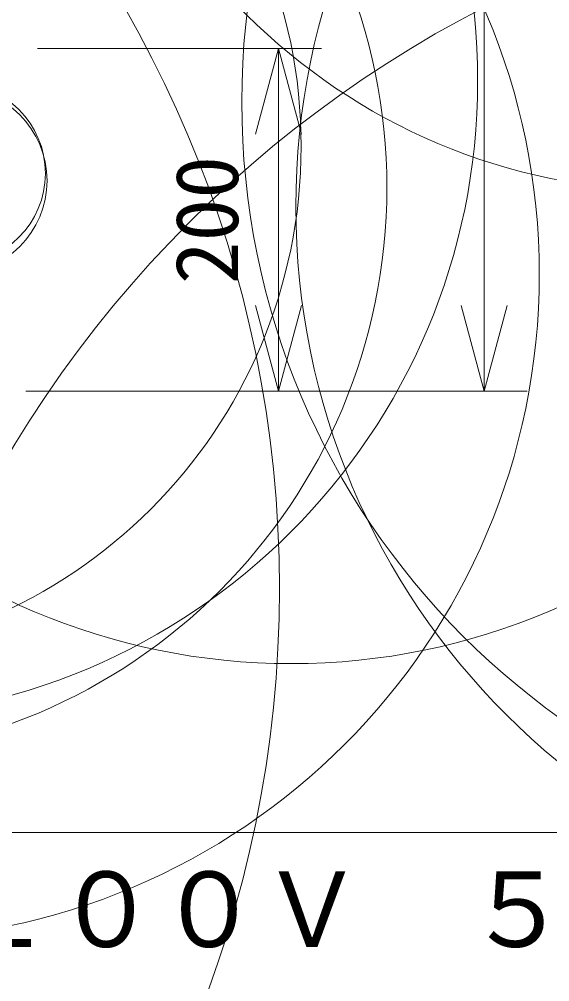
# Model space of a CAD drawing. Units: millimetres, scale not verified. Extents: x -578 to 632, y -295 to 323.
# Drawn here: x -12.03 to 3.43, y -10.86 to 17.22 of the extents above; entities that cross this region are included whole.
import ezdxf
from ezdxf.enums import TextEntityAlignment as Align

# ---------------------------------------------------------------- set-up
doc = ezdxf.new("R2010")
doc.units = ezdxf.units.MM
doc.header["$LTSCALE"] = 0.125
for name, color, linetype, lineweight in [('0-0_0', 7, 'Continuous', 20), ('0-3_WAKU', 1, 'Continuous', 18), ('0-5_SUNPO', 7, 'Continuous', 20), ('0-6_GAIKEI', 1, 'Continuous', 18)]:
    doc.layers.add(name, color=color, linetype=linetype, lineweight=lineweight)
doc.layers.add('0-2_MOJI1', color=7, linetype='Continuous')
doc.styles.add('ＭＳ ゴシック', font='')
doc.styles.get('ＭＳ ゴシック').set_extended_font_data('MS Gothic')

# ---------------------------------------------------------------- blocks, each defined once
blk = doc.blocks.new('_Open30')
at = {"layer": '0-0_0'}
blk.add_line((0, 0), (-1, 0), dxfattribs=at)
blk.add_lwpolyline([(-1, 0.26795), (0, 0), (-1, -0.26795)], dxfattribs=at)
blk = doc.blocks.new('D3')
at = {"layer": '0-5_SUNPO'}
for p, q in [((66.0229, 70.3646), (66.0229, 100.6646)), ((52.6568, 67.8646), (67.2729, 67.8646))]:
    blk.add_line(p, q, dxfattribs=at)
at = {"layer": '0-5_SUNPO', "xscale": 2.5, "yscale": 2.5, "rotation": 270}
blk.add_blockref('_Open30', (66.0229, 67.8646), dxfattribs=at)
blk = doc.blocks.new('D4')
at = {"layer": '0-5_SUNPO'}
for p, q in [((53.0006, 77.8646), (61.2729, 77.8646)), ((60.0229, 70.3646), (60.0229, 75.3646)), ((52.6568, 67.8646), (61.2729, 67.8646))]:
    blk.add_line(p, q, dxfattribs=at)
at = {"layer": '0-5_SUNPO', "xscale": 2.5, "yscale": 2.5}
for p, rotation in [((60.0229, 77.8646), 90), ((60.0229, 67.8646), 270)]:
    blk.add_blockref('_Open30', p, dxfattribs=dict(at, rotation=rotation))
at = {"layer": '0-5_SUNPO', "style": 'ＭＳ ゴシック'}
blk.add_text('200', height=1.833, rotation=90, dxfattribs=at).set_placement((59.3979, 70.9896), align=Align.BOTTOM_LEFT)

msp = doc.modelspace()

# ---------------------------------------------------------------- linework, layer by layer
at = {"layer": '0-3_WAKU', "color": 4}
msp.add_line((62.4995, -6.4999), (-62.5005, -6.4999), dxfattribs=at)
at = {"layer": '0-6_GAIKEI'}
for centre, radius in [((-269.8764, 14.0454), 308.4259), ((-258.8361, 14.0451), 297.4007), ((38.9812, 86.3614), 70.3409), ((-95.8263, 14.3289), 134.3757), ((-64.7268, 28.4614), 80.8031), ((0.0757, 14.656), 38.4881), ((-4.1041, 17.6464), 19.2233), ((16.5006, 14.8056), 22.0478), ((8.733, -2.3165), 37.2143), ((-38.4205, 0.6172), 33.9726), ((-17.2781, 15.4194), 18.6068), ((16.9814, 11.7463), 20.9533), ((-3.9993, -12.9232), 45.4484), ((-16.2845, 9.78), 19.4103), ((-17.9525, 12.3098), 16.6362), ((-18.782, 13.5109), 14.9654), ((-13.9343, 12.5085), 2.7102)]:
    msp.add_circle(centre, radius, dxfattribs=at)
at = {"layer": '0-6_GAIKEI', "color": 7}
for centre, radius in [((6.9829, 29.7376), 17.5187), ((17.159, -12.953), 34.2828), ((-13.903, 12.7188), 2.6321)]:
    msp.add_circle(centre, radius, dxfattribs=at)

# ---------------------------------------------------------------- block references
at = {"layer": '0-5_SUNPO'}
for name in ['D3', 'D4']:
    msp.add_blockref(name, (-64.5005, -61.4999), dxfattribs=at)

# ---------------------------------------------------------------- texts
at = {"layer": '0-2_MOJI1', "style": 'ＭＳ ゴシック'}
msp.add_text('ＡＣ１００Ｖ\u3000５０／６０Ｈｚ', height=2.199, dxfattribs=at).set_placement((-20.0005, -10.4999), align=Align.BOTTOM_LEFT)

doc.saveas('drawing.dxf')
